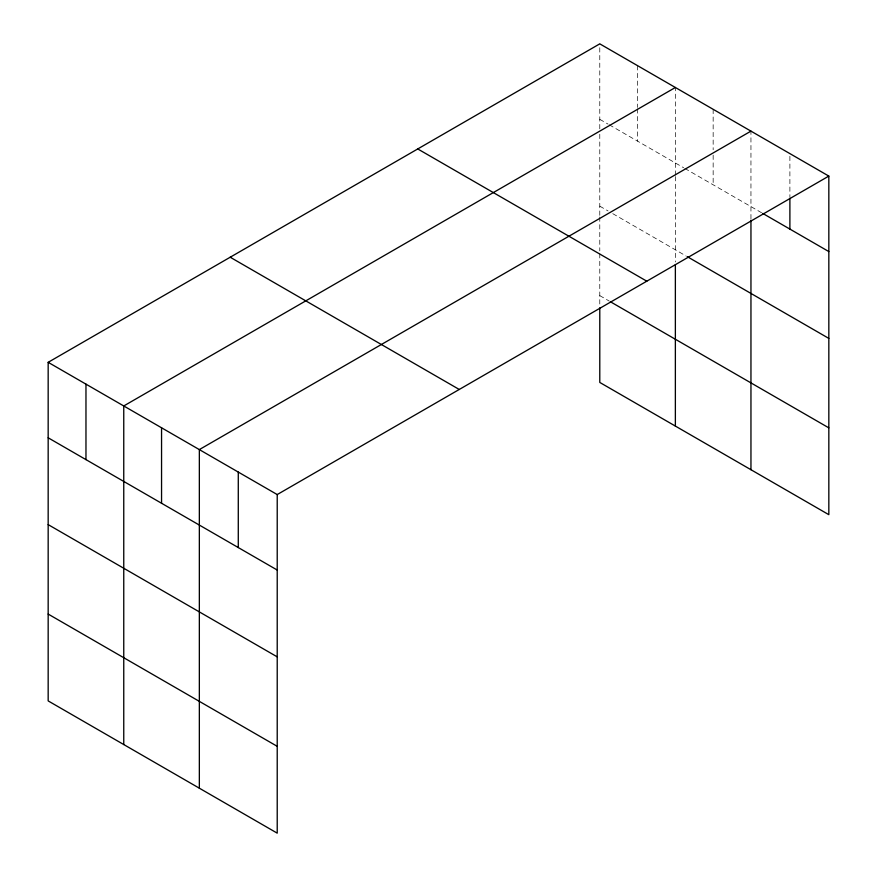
<?xml version="1.0" encoding="UTF-8"?>
<svg xmlns="http://www.w3.org/2000/svg" width="877" height="877" viewBox="0 0 877 877"><rect width="100%" height="100%" fill="white"/><g stroke="black" fill="none" stroke-linecap="round" stroke-linejoin="round"><path stroke-width="0.66" stroke-dasharray="4.38 3.29" d="M599.78 134.247L599.78 215.643M599.78 128.82L599.78 43.85M675.367 176.54L675.367 261.993M675.367 175.181L675.367 87.492M750.953 218.822L750.953 131.133M599.78 119.327L608.046 124.106M609.23 124.786L683.632 167.737M684.816 168.428L761.576 212.738M599.78 206.15L608.046 210.929M612.771 213.659L685.989 255.931M599.78 295.615L609.23 301.063M789.892 156.303L789.892 196.744M713.154 109.307L713.154 149.748M713.154 155.141L713.154 184.784M637.568 65.665L637.568 107.454M637.568 108.803L637.568 141.153M599.78 217.003L599.78 250.888M599.78 253.596L599.78 306.468"/><path stroke-width="1.32" d="M750.953 220.171L750.953 469.721M48.169 362.322L277.22 494.562L277.22 833.15L48.169 700.909L48.169 362.322L599.78 43.85L828.831 176.091L828.831 514.678L599.78 382.438L599.78 307.827M675.367 87.492L123.756 405.963L123.756 744.551M750.953 131.133L199.342 449.594L199.342 788.193M277.22 494.562L828.831 176.091M762.749 213.418L828.831 251.567M687.173 256.61L828.831 338.401M417.748 148.947L646.798 281.188M610.403 301.754L828.831 427.855M230.202 257.224L459.252 389.465M48.169 437.798L277.22 570.039M48.169 524.621L277.22 656.862M48.169 614.075L277.22 746.327M789.892 198.092L789.892 229.094M675.367 264.701L675.367 426.079M238.281 472.078L238.281 547.555M161.554 427.779L161.554 503.255M85.968 384.137L85.968 459.614"/></g></svg>
